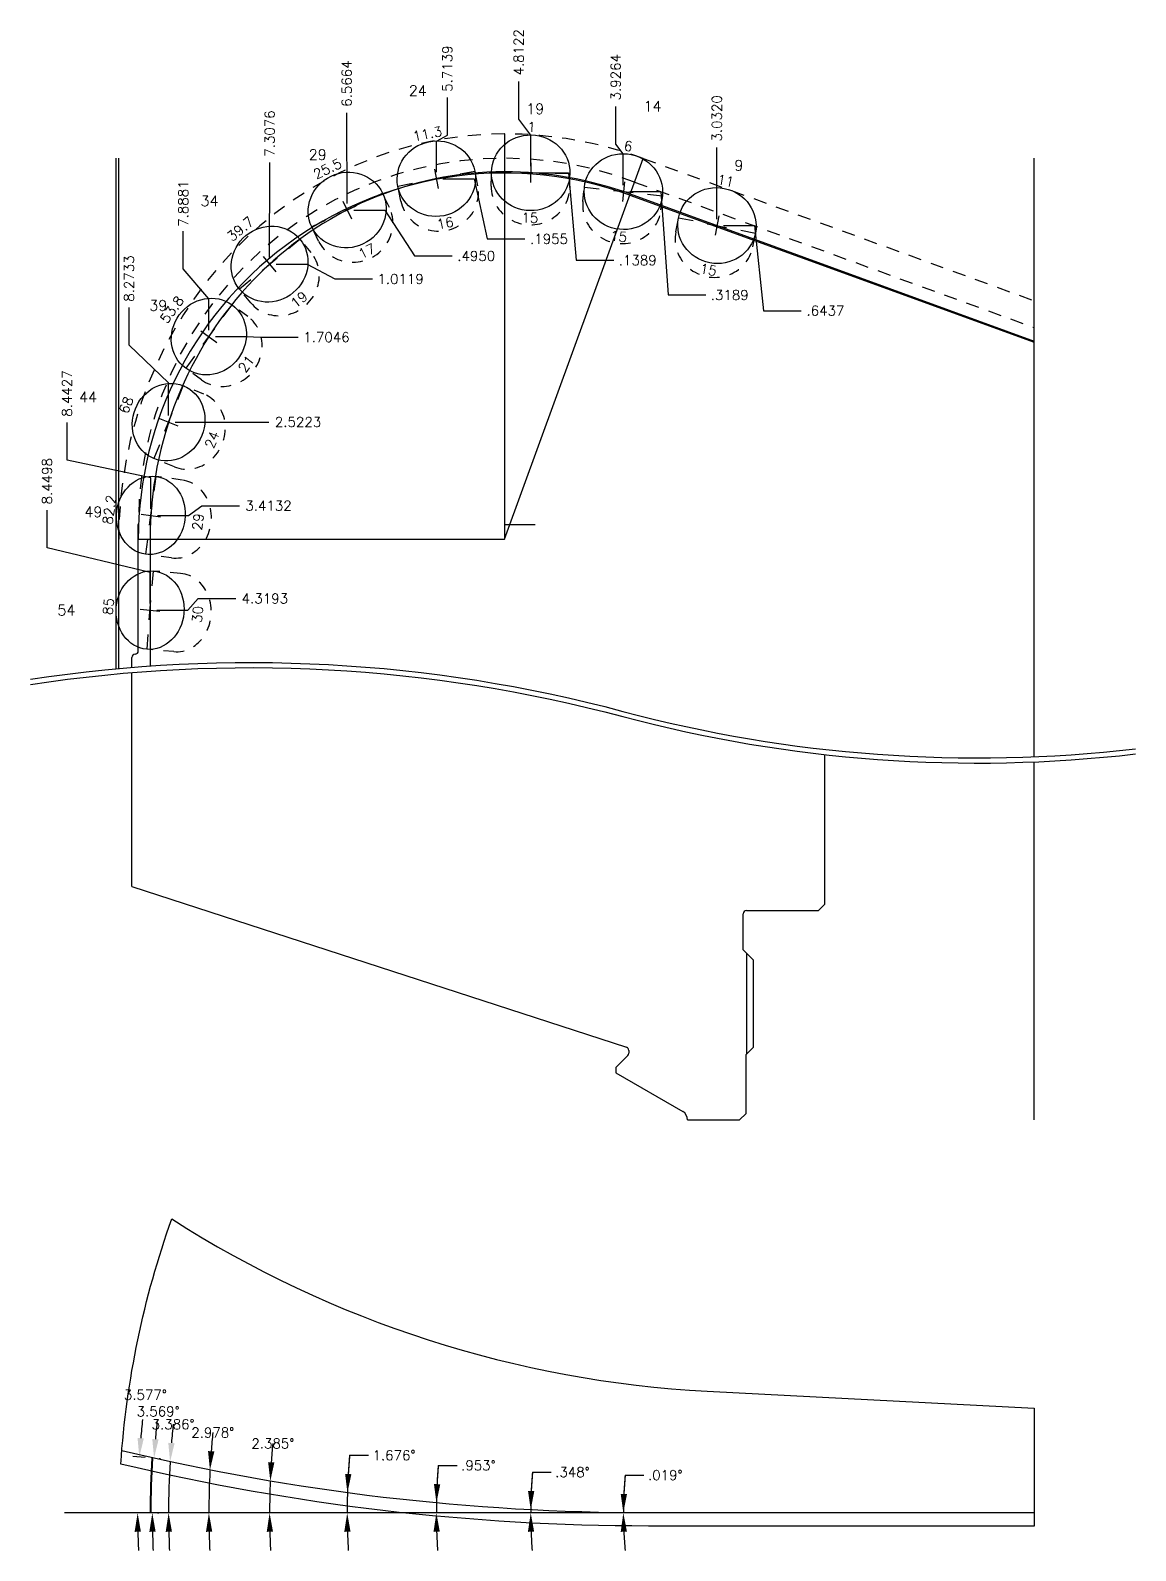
# Model space of a CAD drawing. Header units: inches. Extents: x -44.5 to 26.1, y -53.8 to -39.1.
# Drawn here: x 15.52 to 26.08, y -53.84 to -39.31 of the extents above; entities that cross this region are included whole.
import ezdxf
from ezdxf.enums import TextEntityAlignment as Align

# ---------------------------------------------------------------- set-up
doc = ezdxf.new("R2010")
doc.units = ezdxf.units.IN
doc.header["$MEASUREMENT"] = 0
doc.linetypes.add('CENTER2', pattern=[1.125, 0.75, -0.125, 0.125, -0.125])
doc.linetypes.add('HIDDEN2', pattern=[0.1875, 0.125, -0.0625])
doc.layers.add('Blade_5', color=7, linetype='Continuous', true_color=0x0066cc)
doc.layers.add('CLine', color=5, linetype='CENTER2')
doc.layers.add('Dims', color=4, linetype='Continuous')
doc.styles.add('RomanS', font='romans')
doc.styles.get("Standard").update_dxf_attribs({"font": 'arial.ttf'})
doc.dimstyles.new('Copy of Standard', dxfattribs={"dimtxt": 0.094, "dimasz": 0.18, "dimexe": 0.0625, "dimexo": 0.0625, "dimgap": 0.045, "dimtad": 0, "dimtih": 1, "dimtoh": 1, "dimdec": 4, "dimzin": 4, "dimdsep": 46, "dimtxsty": 'RomanS', "dimcen": 0.09, "dimadec": 3, "dimazin": 1, "dimtfac": 1, "dimtdec": 4, "dimtofl": 0, "dimtmove": 0, "dimatfit": 1, "dimfxl": 1, "dimtolj": 1, "dimtzin": 0, "dimarcsym": 0})

# ---------------------------------------------------------------- blocks, each defined once
blk = doc.blocks.new('*D119')
at = {"layer": 'Dims', "color": 0, "lineweight": -2, "transparency": 16777216}
for p, q in [((22.08, -40.791), (22.08, -40.431)), ((22.081, -40.818), (22.08, -40.791)), ((22.081, -41.115), (22.081, -40.818))]:
    blk.add_line(p, q, dxfattribs=at)
at = {"layer": 'Dims', "color": 0, "transparency": 16777216, "insert": (22.08, -40.153), "char_height": 0.094, "attachment_point": 5, "rotation": 90, "style": 'RomanS'}
blk.add_mtext('\\A1;3.0320', dxfattribs=at)
blk = doc.blocks.new('*D120')
at = {"layer": 'Dims', "color": 0, "lineweight": -2, "transparency": 16777216}
for p, q in [((21.113, -40.4), (21.113, -40.04)), ((21.186, -40.493), (21.113, -40.4)), ((21.186, -40.79), (21.186, -40.493))]:
    blk.add_line(p, q, dxfattribs=at)
at = {"layer": 'Dims', "color": 0, "transparency": 16777216, "insert": (21.113, -39.76), "char_height": 0.094, "attachment_point": 5, "rotation": 90, "style": 'RomanS'}
blk.add_mtext('\\A1;3.9264', dxfattribs=at)
blk = doc.blocks.new('*D121')
at = {"layer": 'Dims', "color": 0, "lineweight": -2, "transparency": 16777216}
for p, q in [((20.186, -40.16), (20.186, -39.8)), ((20.301, -40.313), (20.186, -40.16)), ((20.301, -40.611), (20.301, -40.313))]:
    blk.add_line(p, q, dxfattribs=at)
at = {"layer": 'Dims', "color": 0, "transparency": 16777216, "insert": (20.186, -39.522), "char_height": 0.094, "attachment_point": 5, "rotation": 90, "style": 'RomanS'}
blk.add_mtext('\\A1;4.8122', dxfattribs=at)
blk = doc.blocks.new('*D122')
at = {"layer": 'Dims', "color": 0, "lineweight": -2, "transparency": 16777216}
for p, q in [((22.143, -41.178), (22.441, -41.178)), ((22.441, -41.178), (22.527, -41.991)), ((22.527, -41.991), (22.887, -41.991))]:
    blk.add_line(p, q, dxfattribs=at)
at = {"layer": 'Dims', "color": 0, "transparency": 16777216, "insert": (23.118, -41.991), "char_height": 0.094, "attachment_point": 5, "style": 'RomanS'}
blk.add_mtext('\\A1;.6437', dxfattribs=at)
blk = doc.blocks.new('*D123')
at = {"layer": 'Dims', "color": 0, "lineweight": -2, "transparency": 16777216}
for p, q in [((21.249, -40.853), (21.546, -40.853)), ((21.546, -40.853), (21.614, -41.841)), ((21.614, -41.841), (21.974, -41.841))]:
    blk.add_line(p, q, dxfattribs=at)
at = {"layer": 'Dims', "color": 0, "transparency": 16777216, "insert": (22.203, -41.841), "char_height": 0.094, "attachment_point": 5, "style": 'RomanS'}
blk.add_mtext('\\A1;.3189', dxfattribs=at)
blk = doc.blocks.new('*D124')
at = {"layer": 'Dims', "color": 0, "lineweight": -2, "transparency": 16777216}
for p, q in [((20.363, -40.673), (20.661, -40.673)), ((20.661, -40.673), (20.735, -41.509)), ((20.735, -41.509), (21.095, -41.509))]:
    blk.add_line(p, q, dxfattribs=at)
at = {"layer": 'Dims', "color": 0, "transparency": 16777216, "insert": (21.324, -41.509), "char_height": 0.094, "attachment_point": 5, "style": 'RomanS'}
blk.add_mtext('\\A1;.1389', dxfattribs=at)
blk = doc.blocks.new('*D125')
at = {"layer": 'Dims', "color": 0, "lineweight": -2, "transparency": 16777216}
for p, q in [((19.504, -40.314), (19.504, -39.954)), ((19.399, -40.37), (19.504, -40.314)), ((19.399, -40.667), (19.399, -40.37))]:
    blk.add_line(p, q, dxfattribs=at)
at = {"layer": 'Dims', "color": 0, "transparency": 16777216, "insert": (19.504, -39.678), "char_height": 0.094, "attachment_point": 5, "rotation": 90, "style": 'RomanS'}
blk.add_mtext('\\A1;5.7139', dxfattribs=at)
blk = doc.blocks.new('*D126')
at = {"layer": 'Dims', "color": 0, "lineweight": -2, "transparency": 16777216}
for p, q in [((19.461, -40.73), (19.759, -40.73)), ((19.759, -40.73), (19.886, -41.305)), ((19.886, -41.305), (20.246, -41.305))]:
    blk.add_line(p, q, dxfattribs=at)
at = {"layer": 'Dims', "color": 0, "transparency": 16777216, "insert": (20.476, -41.305), "char_height": 0.094, "attachment_point": 5, "style": 'RomanS'}
blk.add_mtext('\\A1;.1955', dxfattribs=at)
blk = doc.blocks.new('*D127')
at = {"layer": 'Dims', "color": 0, "lineweight": -2, "transparency": 16777216}
for p, q in [((18.542, -40.459), (18.542, -40.099)), ((18.547, -40.669), (18.542, -40.459)), ((18.547, -40.967), (18.547, -40.669))]:
    blk.add_line(p, q, dxfattribs=at)
at = {"layer": 'Dims', "color": 0, "transparency": 16777216, "insert": (18.542, -39.821), "char_height": 0.094, "attachment_point": 5, "rotation": 90, "style": 'RomanS'}
blk.add_mtext('\\A1;6.5664', dxfattribs=at)
blk = doc.blocks.new('*D128')
at = {"layer": 'Dims', "color": 0, "lineweight": -2, "transparency": 16777216}
for p, q in [((18.609, -41.029), (18.907, -41.029)), ((18.907, -41.029), (19.189, -41.468)), ((19.189, -41.468), (19.549, -41.468))]:
    blk.add_line(p, q, dxfattribs=at)
at = {"layer": 'Dims', "color": 0, "transparency": 16777216, "insert": (19.78, -41.468), "char_height": 0.094, "attachment_point": 5, "style": 'RomanS'}
blk.add_mtext('\\A1;.4950', dxfattribs=at)
blk = doc.blocks.new('*D129')
at = {"layer": 'Dims', "color": 0, "lineweight": -2, "transparency": 16777216}
for p, q in [((17.806, -40.936), (17.806, -40.576)), ((17.805, -41.186), (17.806, -40.936)), ((17.805, -41.484), (17.805, -41.186))]:
    blk.add_line(p, q, dxfattribs=at)
at = {"layer": 'Dims', "color": 0, "transparency": 16777216, "insert": (17.806, -40.298), "char_height": 0.094, "attachment_point": 5, "rotation": 90, "style": 'RomanS'}
blk.add_mtext('\\A1;7.3076', dxfattribs=at)
blk = doc.blocks.new('*D130')
at = {"layer": 'Dims', "color": 0, "lineweight": -2, "transparency": 16777216}
for p, q in [((17.868, -41.546), (18.165, -41.546)), ((18.165, -41.546), (18.428, -41.688)), ((18.428, -41.688), (18.788, -41.688))]:
    blk.add_line(p, q, dxfattribs=at)
at = {"layer": 'Dims', "color": 0, "transparency": 16777216, "insert": (19.057, -41.688), "char_height": 0.094, "attachment_point": 5, "style": 'RomanS'}
blk.add_mtext('\\A1;1.0119', dxfattribs=at)
blk = doc.blocks.new('*D131')
at = {"layer": 'Dims', "color": 0, "lineweight": -2, "transparency": 16777216}
for p, q in [((16.98, -41.592), (16.98, -41.232)), ((17.225, -41.879), (16.98, -41.592)), ((17.225, -42.176), (17.225, -41.879))]:
    blk.add_line(p, q, dxfattribs=at)
at = {"layer": 'Dims', "color": 0, "transparency": 16777216, "insert": (16.98, -40.968), "char_height": 0.094, "attachment_point": 5, "rotation": 90, "style": 'RomanS'}
blk.add_mtext('\\A1;7.8881', dxfattribs=at)
blk = doc.blocks.new('*D132')
at = {"layer": 'Dims', "color": 0, "lineweight": -2, "transparency": 16777216}
for p, q in [((17.287, -42.239), (17.585, -42.239)), ((17.585, -42.239), (17.717, -42.244)), ((17.717, -42.244), (18.077, -42.244))]:
    blk.add_line(p, q, dxfattribs=at)
at = {"layer": 'Dims', "color": 0, "transparency": 16777216, "insert": (18.349, -42.244), "char_height": 0.094, "attachment_point": 5, "style": 'RomanS'}
blk.add_mtext('\\A1;1.7046', dxfattribs=at)
blk = doc.blocks.new('*D133')
at = {"layer": 'Dims', "color": 0, "lineweight": -2, "transparency": 16777216}
for p, q in [((16.462, -42.322), (16.462, -41.962)), ((16.84, -42.682), (16.462, -42.322)), ((16.84, -42.994), (16.84, -42.682))]:
    blk.add_line(p, q, dxfattribs=at)
at = {"layer": 'Dims', "color": 0, "transparency": 16777216, "insert": (16.462, -41.684), "char_height": 0.094, "attachment_point": 5, "rotation": 90, "style": 'RomanS'}
blk.add_mtext('\\A1;8.2733', dxfattribs=at)
blk = doc.blocks.new('*D134')
at = {"layer": 'Dims', "color": 0, "lineweight": -2, "transparency": 16777216}
for p, q in [((16.902, -43.056), (17.2, -43.056)), ((17.2, -43.056), (17.439, -43.055)), ((17.439, -43.055), (17.799, -43.055))]:
    blk.add_line(p, q, dxfattribs=at)
at = {"layer": 'Dims', "color": 0, "transparency": 16777216, "insert": (18.077, -43.055), "char_height": 0.094, "attachment_point": 5, "style": 'RomanS'}
blk.add_mtext('\\A1;2.5223', dxfattribs=at)
blk = doc.blocks.new('*D135')
at = {"layer": 'Dims', "color": 0, "lineweight": -2, "transparency": 16777216}
for p, q in [((15.869, -43.421), (15.869, -43.061)), ((16.67, -43.587), (15.869, -43.421)), ((16.67, -43.885), (16.67, -43.587))]:
    blk.add_line(p, q, dxfattribs=at)
at = {"layer": 'Dims', "color": 0, "transparency": 16777216, "insert": (15.869, -42.783), "char_height": 0.094, "attachment_point": 5, "rotation": 90, "style": 'RomanS'}
blk.add_mtext('\\A1;8.4427', dxfattribs=at)
blk = doc.blocks.new('*D136')
at = {"layer": 'Dims', "color": 0, "lineweight": -2, "transparency": 16777216}
for p, q in [((17.03, -43.947), (17.157, -43.855)), ((17.157, -43.855), (17.517, -43.855)), ((16.733, -43.947), (17.03, -43.947))]:
    blk.add_line(p, q, dxfattribs=at)
at = {"layer": 'Dims', "color": 0, "transparency": 16777216, "insert": (17.795, -43.855), "char_height": 0.094, "attachment_point": 5, "style": 'RomanS'}
blk.add_mtext('\\A1;3.4132', dxfattribs=at)
blk = doc.blocks.new('*D137')
at = {"layer": 'Dims', "color": 0, "lineweight": -2, "transparency": 16777216}
for p, q in [((15.678, -44.259), (15.678, -43.899)), ((16.663, -44.493), (15.678, -44.259)), ((16.663, -44.791), (16.663, -44.493))]:
    blk.add_line(p, q, dxfattribs=at)
at = {"layer": 'Dims', "color": 0, "transparency": 16777216, "insert": (15.678, -43.621), "char_height": 0.094, "attachment_point": 5, "rotation": 90, "style": 'RomanS'}
blk.add_mtext('\\A1;8.4498', dxfattribs=at)
blk = doc.blocks.new('*D138')
at = {"layer": 'Dims', "color": 0, "lineweight": -2, "transparency": 16777216}
for p, q in [((17.023, -44.853), (17.123, -44.742)), ((17.123, -44.742), (17.483, -44.742)), ((16.726, -44.853), (17.023, -44.853))]:
    blk.add_line(p, q, dxfattribs=at)
at = {"layer": 'Dims', "color": 0, "transparency": 16777216, "insert": (17.76, -44.742), "char_height": 0.094, "attachment_point": 5, "style": 'RomanS'}
blk.add_mtext('\\A1;4.3193', dxfattribs=at)
blk = doc.blocks.new('CMark')
at = {"layer": 'CLine'}
for p, q in [((-0.094, 0), (0.094, 0)), ((0, 0.094), (0, -0.094))]:
    blk.add_line(p, q, dxfattribs=at)
blk = doc.blocks.new('1913@15')
for p, q in [((-0.233, 0), (-0.375, 0)), ((0.233, 0), (0.375, 0))]:
    blk.add_line(p, q)
at = {"color": 8, "linetype": 'HIDDEN2', "ltscale": 0.5}
for p, q in [((-0.375, -0.135), (-0.375, 0)), ((0.375, -0.135), (0.375, 0))]:
    blk.add_line(p, q, dxfattribs=at)
blk.add_ellipse((0, 0), major_axis=(-0.375, 0), ratio=0.965926)
blk.add_ellipse((0, -0.135), major_axis=(-0.375, 0), ratio=0.965926, start_param=0, end_param=3.141593, dxfattribs=at)
blk.add_blockref('CMark', (0, 0))
at = {"style": 'RomanS'}
blk.add_text('15', height=0.094, dxfattribs=at).set_placement((0, -0.43), align=Align.MIDDLE_CENTER)
blk.add_attdef('ANG', text='', height=0.094, dxfattribs=at).set_placement((0, 0.362), align=Align.BOTTOM_CENTER)
blk = doc.blocks.new('1913@16')
for p, q in [((-0.233, 0), (-0.375, 0)), ((0.233, 0), (0.375, 0))]:
    blk.add_line(p, q)
at = {"color": 8, "linetype": 'HIDDEN2', "ltscale": 0.5}
for p, q in [((-0.375, -0.143), (-0.375, 0)), ((0.375, -0.143), (0.375, 0))]:
    blk.add_line(p, q, dxfattribs=at)
blk.add_ellipse((0, 0), major_axis=(-0.375, 0), ratio=0.961253)
blk.add_ellipse((0, -0.143), major_axis=(-0.375, 0), ratio=0.961253, start_param=0, end_param=3.141593, dxfattribs=at)
blk.add_blockref('CMark', (0, 0))
at = {"style": 'RomanS'}
blk.add_text('16', height=0.094, dxfattribs=at).set_placement((0, -0.432), align=Align.MIDDLE_CENTER)
blk.add_attdef('ANG', text='', height=0.094, dxfattribs=at).set_placement((0, 0.362), align=Align.BOTTOM_CENTER)
blk = doc.blocks.new('1913@17')
for p, q in [((-0.233, 0), (-0.375, 0)), ((0.233, 0), (0.375, 0))]:
    blk.add_line(p, q)
at = {"color": 8, "linetype": 'HIDDEN2', "ltscale": 0.5}
for p, q in [((-0.375, -0.152), (-0.375, 0)), ((0.375, -0.152), (0.375, 0))]:
    blk.add_line(p, q, dxfattribs=at)
blk.add_ellipse((0, 0), major_axis=(-0.375, 0), ratio=0.956293)
blk.add_ellipse((0, -0.152), major_axis=(-0.375, 0), ratio=0.956293, start_param=0, end_param=3.141593, dxfattribs=at)
blk.add_blockref('CMark', (0, 0))
at = {"style": 'RomanS'}
blk.add_text('17', height=0.094, dxfattribs=at).set_placement((0, -0.435), align=Align.MIDDLE_CENTER)
blk.add_attdef('ANG', text='', height=0.094, dxfattribs=at).set_placement((0, 0.362), align=Align.BOTTOM_CENTER)
blk = doc.blocks.new('1913@19')
for p, q in [((-0.233, 0), (-0.375, 0)), ((0.233, 0), (0.375, 0))]:
    blk.add_line(p, q)
at = {"color": 8, "linetype": 'HIDDEN2', "ltscale": 0.5}
for p, q in [((-0.375, -0.169), (-0.375, 0)), ((0.375, -0.169), (0.375, 0))]:
    blk.add_line(p, q, dxfattribs=at)
blk.add_ellipse((0, 0), major_axis=(-0.375, 0), ratio=0.9456)
blk.add_ellipse((0, -0.169), major_axis=(-0.375, 0), ratio=0.9456, start_param=0, end_param=3.141593, dxfattribs=at)
blk.add_blockref('CMark', (0, 0))
at = {"style": 'RomanS'}
blk.add_text('19', height=0.094, dxfattribs=at).set_placement((0, -0.441), align=Align.MIDDLE_CENTER)
blk.add_attdef('ANG', text='', height=0.094, dxfattribs=at).set_placement((0, 0.362), align=Align.BOTTOM_CENTER)
blk = doc.blocks.new('1913@21')
for p, q in [((-0.233, 0), (-0.375, 0)), ((0.233, 0), (0.375, 0))]:
    blk.add_line(p, q)
at = {"color": 8, "linetype": 'HIDDEN2', "ltscale": 0.5}
for p, q in [((-0.375, -0.186), (-0.375, 0)), ((0.375, -0.186), (0.375, 0))]:
    blk.add_line(p, q, dxfattribs=at)
blk.add_ellipse((0, 0), major_axis=(-0.375, 0), ratio=0.933573)
blk.add_ellipse((0, -0.186), major_axis=(-0.375, 0), ratio=0.933573, start_param=0, end_param=3.141593, dxfattribs=at)
blk.add_blockref('CMark', (0, 0))
at = {"style": 'RomanS'}
blk.add_text('21', height=0.094, dxfattribs=at).set_placement((0, -0.443), align=Align.MIDDLE_CENTER)
blk.add_attdef('ANG', text='', height=0.094, dxfattribs=at).set_placement((0, 0.362), align=Align.BOTTOM_CENTER)
blk = doc.blocks.new('1913@24')
for p, q in [((-0.233, 0), (-0.375, 0)), ((0.233, 0), (0.375, 0))]:
    blk.add_line(p, q)
at = {"color": 8, "linetype": 'HIDDEN2', "ltscale": 0.5}
for p, q in [((-0.375, -0.211), (-0.375, 0)), ((0.375, -0.211), (0.375, 0))]:
    blk.add_line(p, q, dxfattribs=at)
blk.add_ellipse((0, 0), major_axis=(-0.375, 0), ratio=0.913547)
blk.add_ellipse((0, -0.211), major_axis=(-0.375, 0), ratio=0.913547, start_param=0, end_param=3.141593, dxfattribs=at)
blk.add_blockref('CMark', (0, 0))
at = {"style": 'RomanS'}
blk.add_text('24', height=0.094, dxfattribs=at).set_placement((0, -0.448), align=Align.MIDDLE_CENTER)
blk.add_attdef('ANG', text='', height=0.094, dxfattribs=at).set_placement((0, 0.362), align=Align.BOTTOM_CENTER)
blk = doc.blocks.new('1913@29')
at = {"color": 8, "linetype": 'HIDDEN2', "ltscale": 0.5}
for p, q in [((-0.375, -0.252), (-0.375, 0)), ((0.375, -0.252), (0.375, 0))]:
    blk.add_line(p, q, dxfattribs=at)
for p, q in [((-0.233, 0), (-0.375, 0)), ((0.233, 0), (0.375, 0))]:
    blk.add_line(p, q)
blk.add_ellipse((0, 0), major_axis=(-0.375, 0), ratio=0.874613)
blk.add_ellipse((0, -0.252), major_axis=(-0.375, 0), ratio=0.874613, start_param=0, end_param=3.141593, dxfattribs=at)
blk.add_blockref('CMark', (0, 0))
at = {"style": 'RomanS'}
blk.add_text('29', height=0.094, dxfattribs=at).set_placement((0, -0.454), align=Align.MIDDLE_CENTER)
blk.add_attdef('ANG', text='', height=0.094, dxfattribs=at).set_placement((0, 0.325), align=Align.BOTTOM_CENTER)
blk = doc.blocks.new('1913@30')
at = {"color": 8, "linetype": 'HIDDEN2', "ltscale": 0.5}
for p, q in [((-0.375, -0.26), (-0.375, 0)), ((0.375, -0.26), (0.375, 0))]:
    blk.add_line(p, q, dxfattribs=at)
for p, q in [((-0.233, 0), (-0.375, 0)), ((0.233, 0), (0.375, 0))]:
    blk.add_line(p, q)
blk.add_ellipse((0, 0), major_axis=(-0.375, 0), ratio=0.866025)
blk.add_ellipse((0, -0.26), major_axis=(-0.375, 0), ratio=0.866025, start_param=0, end_param=3.141593, dxfattribs=at)
blk.add_blockref('CMark', (0, 0))
at = {"style": 'RomanS'}
blk.add_text('30', height=0.094, dxfattribs=at).set_placement((0, -0.455), align=Align.MIDDLE_CENTER)
blk.add_attdef('ANG', text='', height=0.094, dxfattribs=at).set_placement((0, 0.325), align=Align.BOTTOM_CENTER)
blk = doc.blocks.new('*D191')
at = {"layer": 'Dims', "color": 0, "lineweight": -2, "transparency": 16777216}
blk.add_line((21.203, -53.12), (21.383, -53.12), dxfattribs=at)
for start, end in [(174.7256, 179.9807), (174.727, 177.3539), (182.6269, 185.2537)]:
    blk.add_arc((25.113, -53.481), 3.926, start, end, dxfattribs=at)
at = {"layer": 'Dims', "color": 0, "transparency": 16777216}
for points in [[(21.221, -53.301), (21.161, -53.299), (21.186, -53.48)], [(21.161, -53.662), (21.221, -53.661), (21.186, -53.481)]]:
    blk.add_solid(points, dxfattribs=at)
at = {"layer": 'Dims', "color": 0, "transparency": 16777216, "insert": (21.587, -53.12), "char_height": 0.094, "attachment_point": 5, "style": 'RomanS'}
blk.add_mtext('\\A1;.019°', dxfattribs=at)
blk = doc.blocks.new('*D192')
at = {"layer": 'Dims', "color": 0, "lineweight": -2, "transparency": 16777216}
blk.add_line((20.317, -53.092), (20.497, -53.092), dxfattribs=at)
for start, end in [(175.3643, 179.6516), (175.365, 177.5083), (182.1433, 184.2866)]:
    blk.add_arc((25.113, -53.481), 4.812, start, end, dxfattribs=at)
at = {"layer": 'Dims', "color": 0, "transparency": 16777216}
for points in [[(20.335, -53.273), (20.275, -53.271), (20.301, -53.452)], [(20.274, -53.662), (20.334, -53.661), (20.301, -53.481)]]:
    blk.add_solid(points, dxfattribs=at)
at = {"layer": 'Dims', "color": 0, "transparency": 16777216, "insert": (20.7, -53.092), "char_height": 0.094, "attachment_point": 5, "style": 'RomanS'}
blk.add_mtext('\\A1;.348°', dxfattribs=at)
blk = doc.blocks.new('*D193')
at = {"layer": 'Dims', "color": 0, "lineweight": -2, "transparency": 16777216}
blk.add_line((19.417, -53.027), (19.597, -53.027), dxfattribs=at)
for start, end in [(175.4361, 179.0466), (175.4365, 177.2415), (181.805, 183.61)]:
    blk.add_arc((25.113, -53.481), 5.714, start, end, dxfattribs=at)
at = {"layer": 'Dims', "color": 0, "transparency": 16777216}
for points in [[(19.436, -53.207), (19.376, -53.205), (19.4, -53.386)], [(19.372, -53.662), (19.432, -53.661), (19.399, -53.481)]]:
    blk.add_solid(points, dxfattribs=at)
at = {"layer": 'Dims', "color": 0, "transparency": 16777216, "insert": (19.801, -53.027), "char_height": 0.094, "attachment_point": 5, "style": 'RomanS'}
blk.add_mtext('\\A1;.953°', dxfattribs=at)
blk = doc.blocks.new('*D194')
at = {"layer": 'Dims', "color": 0, "lineweight": -2, "transparency": 16777216}
blk.add_line((18.57, -52.93), (18.75, -52.93), dxfattribs=at)
for start, end in [(175.1819, 178.3235), (175.1822, 176.7528), (181.5707, 183.1413)]:
    blk.add_arc((25.113, -53.481), 6.566, start, end, dxfattribs=at)
at = {"layer": 'Dims', "color": 0, "transparency": 16777216}
for points in [[(18.587, -53.111), (18.527, -53.108), (18.549, -53.289)], [(18.519, -53.662), (18.579, -53.661), (18.547, -53.481)]]:
    blk.add_solid(points, dxfattribs=at)
at = {"layer": 'Dims', "color": 0, "transparency": 16777216, "insert": (18.994, -52.93), "char_height": 0.094, "attachment_point": 5, "style": 'RomanS'}
blk.add_mtext('\\A1;1.676°', dxfattribs=at)
blk = doc.blocks.new('*D195')
at = {"layer": 'Dims', "color": 0, "lineweight": -2, "transparency": 16777216}
for start, end in [(174.7924, 176.2038), (181.4113, 182.8227)]:
    blk.add_arc((25.113, -53.481), 7.308, start, end, dxfattribs=at)
at = {"layer": 'Dims', "color": 0, "transparency": 16777216}
for points in [[(17.851, -52.999), (17.791, -52.996), (17.812, -53.177)], [(17.778, -53.662), (17.838, -53.661), (17.805, -53.481)]]:
    blk.add_solid(points, dxfattribs=at)
at = {"layer": 'Dims', "color": 0, "transparency": 16777216, "insert": (17.836, -52.818), "char_height": 0.094, "attachment_point": 5, "style": 'RomanS'}
blk.add_mtext('\\A1;2.385°', dxfattribs=at)
blk = doc.blocks.new('*D196')
at = {"layer": 'Dims', "color": 0, "lineweight": -2, "transparency": 16777216}
for start, end in [(174.4072, 175.7146), (181.3075, 182.6149)]:
    blk.add_arc((25.113, -53.481), 7.888, start, end, dxfattribs=at)
at = {"layer": 'Dims', "color": 0, "transparency": 16777216}
for points in [[(17.277, -52.894), (17.217, -52.89), (17.235, -53.071)], [(17.197, -53.662), (17.257, -53.661), (17.225, -53.481)]]:
    blk.add_solid(points, dxfattribs=at)
at = {"layer": 'Dims', "color": 0, "transparency": 16777216, "insert": (17.262, -52.713), "char_height": 0.094, "attachment_point": 5, "style": 'RomanS'}
blk.add_mtext('\\A1;2.978°', dxfattribs=at)
blk = doc.blocks.new('*D197')
at = {"layer": 'Dims', "color": 0, "lineweight": -2, "transparency": 16777216}
for start, end in [(174.1204, 175.367), (181.2466, 182.4932)]:
    blk.add_arc((25.113, -53.481), 8.273, start, end, dxfattribs=at)
at = {"layer": 'Dims', "color": 0, "transparency": 16777216}
for points in [[(16.897, -52.815), (16.837, -52.811), (16.854, -52.993)], [(16.812, -53.662), (16.872, -53.661), (16.84, -53.481)]]:
    blk.add_solid(points, dxfattribs=at)
at = {"layer": 'Dims', "color": 0, "transparency": 16777216, "insert": (16.883, -52.634), "char_height": 0.094, "attachment_point": 5, "style": 'RomanS'}
blk.add_mtext('\\A1;3.386°', dxfattribs=at)
blk = doc.blocks.new('*D198')
at = {"layer": 'Dims', "color": 0, "lineweight": -2, "transparency": 16777216}
for p, q in [((16.749, -52.96), (16.763, -52.96)), ((16.733, -53.481), (16.747, -53.481))]:
    blk.add_line(p, q, dxfattribs=at)
for start, end in [(173.9835, 175.2071), (181.2236, 182.4472)]:
    blk.add_arc((25.113, -53.481), 8.429, start, end, dxfattribs=at)
at = {"layer": 'Dims', "color": 0, "transparency": 16777216}
for points in [[(16.744, -52.779), (16.684, -52.775), (16.701, -52.957)], [(16.656, -53.662), (16.716, -53.661), (16.684, -53.481)]]:
    blk.add_solid(points, dxfattribs=at)
at = {"layer": 'Dims', "color": 0, "transparency": 16777216, "insert": (16.74, -52.511), "char_height": 0.094, "attachment_point": 5, "style": 'RomanS'}
blk.add_mtext('\\A1;3.569°', dxfattribs=at)
blk = doc.blocks.new('*D199')
at = {"layer": 'Dims', "color": 0, "lineweight": -2, "transparency": 16777216}
for p, q in [((16.617, -52.95), (16.498, -52.943)), ((16.601, -53.481), (16.481, -53.481))]:
    blk.add_line(p, q, dxfattribs=at)
for start, end in [(174.0159, 175.2194), (181.2035, 182.407)]:
    blk.add_arc((25.113, -53.481), 8.569, start, end, dxfattribs=at)
at = {"layer": 'Dims', "color": 0, "transparency": 16777216}
for points in [[(16.603, -52.769), (16.543, -52.765), (16.56, -52.947)], [(16.515, -53.662), (16.575, -53.661), (16.544, -53.481)]]:
    blk.add_solid(points, dxfattribs=at)
at = {"layer": 'Dims', "color": 0, "transparency": 16777216, "insert": (16.618, -52.353), "char_height": 0.094, "attachment_point": 5, "style": 'RomanS'}
blk.add_mtext('\\A1;3.577°', dxfattribs=at)

msp = doc.modelspace()

# ---------------------------------------------------------------- linework, layer by layer
for p, q in [((20.05041, -40.30188), (20.05041, -44.0341)), ((25.11291, -46.25378), (25.11291, -40.53412)), ((20.05041, -44.1751), (21.37513, -40.53546)), ((21.24748, -40.88617), (25.11291, -42.29307)), ((16.55041, -45.24187), (16.55041, -44.03412)), ((20.05041, -44.0341), (20.345, -44.0341)), ((20.05041, -44.0341), (20.05041, -44.1751)), ((16.55041, -44.1751), (16.64148, -44.1751)), ((16.64148, -44.1751), (20.05041, -44.1751)), ((16.48791, -45.3997), (16.48791, -45.30437)), ((16.48791, -47.49417), (16.48791, -45.44928)), ((23.11291, -47.66254), (23.11291, -46.23353)), ((25.11291, -49.72504), (25.11291, -46.30336)), ((16.48791, -47.49417), (21.21632, -49.03053)), ((22.33191, -48.10004), (22.33191, -47.75629)), ((22.36316, -47.72504), (23.05041, -47.72504)), ((23.11291, -47.66254), (23.05041, -47.72504)), ((22.43056, -48.19869), (22.33191, -48.10004)), ((22.36291, -48.13104), (22.36291, -49.09754)), ((22.43056, -49.02989), (22.43056, -48.19869)), ((21.23791, -49.06025), (21.23791, -49.0871)), ((22.36041, -49.10004), (22.43056, -49.02989)), ((22.36041, -49.66254), (22.36041, -49.10004)), ((21.22876, -49.10919), (21.11291, -49.22504)), ((21.11291, -49.22504), (21.11291, -49.27399)), ((21.11291, -49.27399), (21.75353, -49.64385)), ((22.36041, -49.66254), (22.29791, -49.72504)), ((21.80041, -49.72504), (22.29791, -49.72504))]:
    msp.add_line(p, q)
at = {"color": 1}
for p, q in [((16.33791, -45.41288), (16.33791, -40.53412)), ((16.36291, -45.41057), (16.36291, -40.53412)), ((21.25124, -40.87584), (25.11291, -42.28137)), ((16.66308, -44.1751), (16.66308, -45.38971)), ((21.42541, -53.48127), (15.84573, -53.48127))]:
    msp.add_line(p, q, dxfattribs=at)
at = {"color": 1, "linetype": 'HIDDEN2'}
msp.add_line((21.37513, -40.53546), (25.11291, -41.8959), dxfattribs=at)
at = {"linetype": 'HIDDEN2'}
msp.add_line((21.29268, -40.76198), (25.11291, -42.15243), dxfattribs=at)
for points in [[(15.51901, -45.51416, -0.10386226), (21.18259, -45.82048, 0.09441162), (26.08222, -46.17757)], [(15.51901, -45.56374, -0.10386226), (21.18259, -45.87007, 0.09441162), (26.08222, -46.22715)]]:
    msp.add_lwpolyline(points, format="xyb")
msp.add_lwpolyline([(25.11291, -53.48127), (25.11291, -53.60627), (21.42541, -53.60627, -0.05855771), (16.383, -53.0137, -0.06868801), (16.86994, -50.67098, 0.13017643), (21.98791, -52.3175), (25.11291, -52.48127)], format="xyb", close=True)
at = {"color": 1}
msp.add_lwpolyline([(25.11291, -53.48127), (21.42541, -53.48127, -0.05879018), (16.39249, -52.88745)], format="xyb", dxfattribs=at)
at = {"color": 1, "linetype": 'HIDDEN2'}
msp.add_arc((20.05041, -44.1751), 3.87322, 70, 90, dxfattribs=at)
at = {"color": 9, "linetype": 'HIDDEN2'}
msp.add_arc((20.05041, -44.0341), 3.5, 69.210524, 180, dxfattribs=at)
for centre, radius, start, end in [((20.05041, -44.1751), 3.5, 70, 180), ((16.51916, -45.30437), 0.03125, 90, 180), ((16.51916, -45.24187), 0.03125, 270, 0), ((22.36316, -47.75629), 0.03125, 90, 180), ((21.20666, -49.06025), 0.03125, 0, 72), ((21.20666, -49.0871), 0.03125, 315, 0), ((21.70666, -49.72504), 0.09375, 0, 60), ((25.11291, -53.48127), 8.44983, 176.422922, 180), ((25.11291, -53.48127), 8.44269, 176.430672, 180), ((25.11291, -53.48127), 8.2733, 176.613623, 180), ((25.11291, -53.48127), 7.88809, 177.022102, 180), ((25.11291, -53.48127), 7.30757, 177.615119, 180), ((25.11291, -53.48127), 6.56637, 178.323502, 180), ((25.11291, -53.48127), 5.71391, 179.046554, 180), ((25.11291, -53.48127), 4.81215, 179.651614, 180), ((25.11291, -53.48127), 3.92641, 179.980742, 180)]:
    msp.add_arc(centre, radius, start, end)
at = {"color": 1}
msp.add_arc((20.05041, -44.1751), 3.511, 70, 90, dxfattribs=at)
at = {"color": 1, "linetype": 'HIDDEN2'}
msp.add_ellipse((20.05041, -44.1751), major_axis=(0, 3.87322), ratio=0.95205068, start_param=0, end_param=1.57079633, dxfattribs=at)
at = {"color": 1}
msp.add_ellipse((20.05041, -44.1751), major_axis=(0, 3.511), ratio=0.96477758, start_param=0, end_param=1.57079633, dxfattribs=at)

# ---------------------------------------------------------------- block references
at = {"layer": 'Blade_5'}
for name, p, rotation, values in [('1913@16', (19.39899, -40.72963), 11.3, {'ANG': '11.3'}), ('1913@15', (20.30076, -40.67304), 359, {'ANG': '1'}), ('1913@15', (21.1865, -40.85299), 354.0000000000001, {'ANG': '6'}), ('1913@17', (18.54654, -41.0291), 25.5, {'ANG': '25.5'}), ('1913@15', (22.0809, -41.17781), 349, {'ANG': '11'}), ('1913@19', (17.80534, -41.54602), 39.7, {'ANG': '39.7'}), ('1913@21', (17.22482, -42.23872), 53.8, {'ANG': '53.8'}), ('1913@24', (16.83961, -43.05644), 68, {'ANG': '68'}), ('1913@29', (16.67022, -43.9473), 82.2, {'ANG': '82.2'}), ('1913@30', (16.66308, -44.85342), 85, {'ANG': '85'})]:
    msp.add_blockref(name, p, dxfattribs=dict(at, rotation=rotation)).add_auto_attribs(values)

# ---------------------------------------------------------------- texts
at = {"layer": 'Blade_5', "char_height": 0.1, "attachment_point": 5}
for s, insert in [('{\\Fromans|c0;24}', (19.22165, -39.8884)), ('{\\Fromans|c0;19}', (20.34441, -40.06237)), ('{\\Fromans|c0;14}', (21.4655, -40.03715)), ('{\\Fromans|c0;29}', (18.26497, -40.50062)), ('{\\Fromans|c0;9}', (22.2903, -40.60251)), ('{\\Fromans|c0;34}', (17.23083, -40.94202)), ('{\\Fromans|c0;39}', (16.7414, -41.94112)), ('{\\Fromans|c0;44}', (16.0704, -42.81558)), ('{\\Fromans|c0;49}', (16.12087, -43.91402)), ('{\\Fromans|c0;54}', (15.86291, -44.85342))]:
    msp.add_mtext_dynamic_manual_height_columns(s, width=0.2790132, gutter_width=1, heights=[0], dxfattribs=dict(at, insert=insert))

# ---------------------------------------------------------------- dimensions: what is measured, and where the dimension line sits
at = {"layer": 'Dims'}
for feature_location, offset, dtype, origin, picture, middle in [((20.300758, -40.673036), (-0.114537, 0.873363), 1, (25.112909, -40.534122), '*D121', (20.186222, -39.521912)), ((19.39899, -40.72963), (0.10454, 0.77577), 1, (25.11291, -40.53412), '*D125', (19.50354, -39.67834)), ((18.54654, -41.0291), (-0.00434, 0.92993), 1, (25.11291, -40.53412), '*D127', (18.54219, -39.8214)), ((21.1865, -40.85299), (-0.07302, 0.81264), 1, (25.11291, -40.53412), '*D120', (21.11348, -39.76035)), ((22.0809, -41.17781), (-0.00131, 0.74729), 1, (25.11291, -40.53412), '*D119', (22.0796, -40.15276)), ((17.80534, -41.54602), (0.0005, 0.96998), 1, (25.11291, -40.53412), '*D129', (17.80584, -40.29828)), ((16.66308, -44.85342), (-0.98519, 0.95469), 1, (25.11291, -40.53412), '*D137', (15.67789, -43.62097)), ((16.67022, -43.9473), (-0.80142, 0.88652), 1, (25.11291, -40.53412), '*D135', (15.86879, -42.78302)), ((16.83961, -43.05644), (-0.37739, 1.09421), 1, (25.11291, -40.53412), '*D133', (16.46222, -41.68448)), ((16.66308, -44.85342), (0.81965, 0.11162), 0, (25.11291, -40.53412), '*D138', (17.76049, -44.74181)), ((16.67022, -43.9473), (0.84656, 0.09258), 0, (25.11291, -40.53412), '*D136', (17.79454, -43.85472)), ((16.83961, -43.05644), (0.95937, 0.00159), 0, (25.11291, -40.53412), '*D134', (18.07674, -43.05485)), ((17.22482, -42.23872), (-0.24434, 1.00635), 1, (25.11291, -40.53412), '*D131', (16.98048, -40.96804)), ((17.22482, -42.23872), (0.85265, -0.00508), 0, (25.11291, -40.53412), '*D132', (18.34852, -42.2438)), ((17.80534, -41.54602), (0.98267, -0.14226), 0, (25.11291, -40.53412), '*D130', (19.05682, -41.68828)), ((18.54654, -41.0291), (1.00264, -0.43902), 0, (25.11291, -40.53412), '*D128', (19.77994, -41.46812)), ((19.39899, -40.72963), (0.84674, -0.57552), 0, (25.11291, -40.53412), '*D126', (20.47649, -41.30515)), ((20.30076, -40.67304), (0.79437, -0.83639), 0, (25.11291, -40.53412), '*D124', (21.32366, -41.50943)), ((21.1865, -40.85299), (0.78799, -0.9879), 0, (25.11291, -40.53412), '*D123', (22.20302, -41.84089)), ((22.0809, -41.17781), (0.80624, -0.81288), 0, (25.11291, -40.53412), '*D122', (23.11791, -41.99069))]:
    dim = msp.add_ordinate_dim(feature_location=feature_location, offset=offset, dtype=dtype, origin=origin, dimstyle='Copy of Standard', dxfattribs=at)
    dim.commit()
    dim.dimension.update_dxf_attribs({"geometry": picture, "text_midpoint": middle})
for base, p1, p2, picture, middle in [((16.54539, -53.30295), (16.67954, -52.95408), (16.66308, -53.48127), '*D199', (16.61808, -52.35341)), ((16.68599, -53.30626), (16.68659, -52.95566), (16.67022, -53.48127), '*D198', (16.7402, -52.51101)), ((16.84122, -53.31829), (16.85406, -52.99258), (16.83961, -53.48127), '*D197', (16.88313, -52.63377)), ((17.226, -53.34462), (17.23547, -53.07148), (17.22482, -53.48127), '*D196', (17.26237, -52.71251)), ((17.80604, -53.37988), (17.81167, -53.17719), (17.80534, -53.48127), '*D195', (17.8355, -52.81801))]:
    dim = msp.add_angular_dim_3p(base=base, center=(25.11291, -53.48127), p1=p1, p2=p2, dimstyle='Copy of Standard', dxfattribs=at)
    dim.commit()
    dim.dimension.update_dxf_attribs({"geometry": picture, "text_midpoint": middle, "dimtype": 165})
for base, center, p1, p2, picture, middle in [((18.5468479, -53.4172279), (25.1129093, -53.4812718), (18.5493464, -53.2891644), (18.5465356, -53.4812718), '*D194', (18.9939294, -52.9297424)), ((19.39908, -53.44958), (25.11291, -53.48127), (19.39979, -53.38619), (19.39899, -53.48127), '*D193', (19.80102, -53.02661)), ((20.30077, -53.47152), (25.11291, -53.48127), (20.30085, -53.45201), (20.30076, -53.48127), '*D192', (20.70041, -53.09235)), ((21.1865, -53.48083), (25.11291, -53.48127), (21.1865, -53.47995), (21.1865, -53.48127), '*D191', (21.58703, -53.12034))]:
    dim = msp.add_angular_dim_3p(base=base, center=center, p1=p1, p2=p2, dimstyle='Copy of Standard', dxfattribs=at)
    dim.commit()
    dim.dimension.update_dxf_attribs({"geometry": picture, "text_midpoint": middle})

doc.saveas('drawing.dxf')
